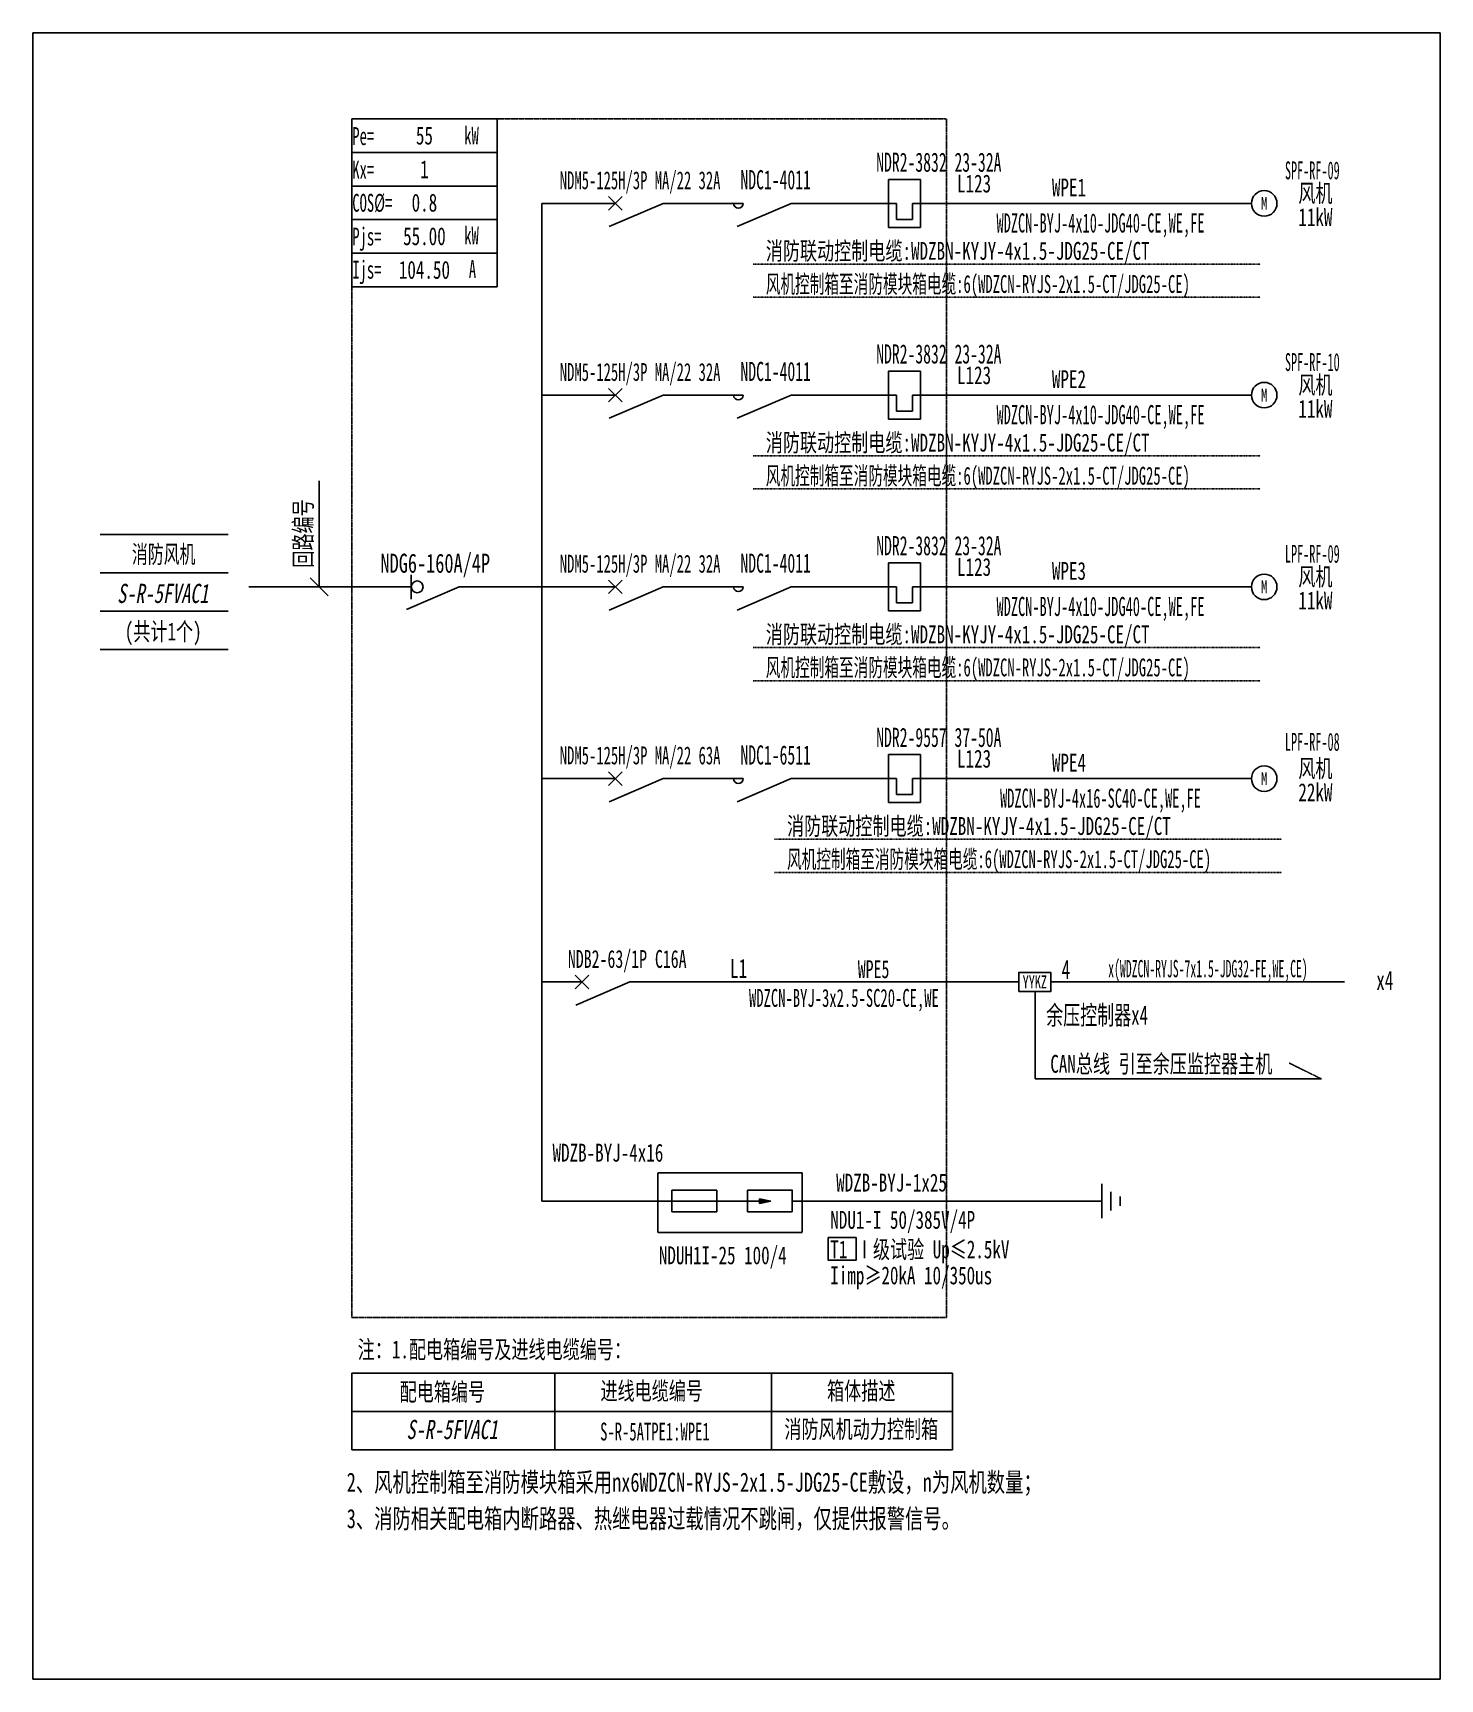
# Model space of a CAD drawing. Extents: x 345034 to 347316, y 325884 to 328554.
import ezdxf
from ezdxf.enums import TextEntityAlignment as Align

# ---------------------------------------------------------------- set-up
doc = ezdxf.new("R2010")
doc.units = 0
doc.header["$MEASUREMENT"] = 0
for name, pattern in [('DASH', [0.35, 0.25, -0.1]), ('DASHDOT', [1, 0.5, -0.25, 0, -0.25]), ('DASHED', [0.75, 0.5, -0.25]), ('DASHED2', [0.375, 0.25, -0.125])]:
    doc.linetypes.add(name, pattern=pattern)
for name, color, linetype in [('D_E_Eqpm(强电设备)', 100, 'Continuous'), ('D_E_Eqpm（强电设备）', 100, 'Continuous'), ('D_E_Text(强电文字)', 51, 'Continuous'), ('D_E_Text（强电文字）', 51, 'Continuous'), ('D_E_Wire(强电线缆)', 10, 'Continuous'), ('D_E_Wire（强电线缆）', 10, 'Continuous'), ('D_Em_Eqpm（消防设备）', 100, 'Continuous'), ('D_T_TableDim（表格尺寸）', 255, 'Continuous'), ('E_E_Text（强电文字）', 51, 'Continuous'), ('系统图', 220, 'Continuous')]:
    doc.layers.add(name, color=color, linetype=linetype)
doc.styles.add('$1$电气', font='', dxfattribs={"width": 0.7})
doc.styles.add('$1$电气箱', font='simhei.ttf', dxfattribs={"width": 0.8, "oblique": 10})
doc.styles.add('$3$电气', font='', dxfattribs={"width": 0.7})
doc.styles.add('电气', font='', dxfattribs={"width": 0.7})
doc.styles.add('电气箱', font='simhei.ttf', dxfattribs={"width": 0.8, "oblique": 10})
doc.styles.get('$1$电气').set_extended_font_data('SimSun')
doc.styles.get('$3$电气').set_extended_font_data('SimSun')
doc.styles.get('电气').set_extended_font_data('SimSun')

# ---------------------------------------------------------------- blocks, each defined once
blk = doc.blocks.new('A$C670F4C17')
at = {"layer": 'D_E_Wire（强电线缆）', "linetype": 'DASHDOT', "ltscale": 0.5}
blk.add_line((0, 0), (7936, 0), dxfattribs=at)
at = {"layer": 'D_E_Text（强电文字）', "style": '电气', "width": 0.7}
blk.add_text('消防联动控制电缆:WDZBN-KYJY-4x1.5-JDG25-CE/CT', height=280, dxfattribs=at).set_placement((198, 68))
blk = doc.blocks.new('A$C70CE04DF')
at = {"layer": 'D_E_Wire（强电线缆）', "linetype": 'DASHDOT', "ltscale": 0.5}
blk.add_line((0, 0), (7936, 0), dxfattribs=at)
at = {"layer": 'D_E_Text（强电文字）', "style": '电气', "width": 0.6}
blk.add_text('风机控制箱至消防模块箱电缆:6(WDZCN-RYJS-2x1.5-CT/JDG25-CE)', height=280, dxfattribs=at).set_placement((198, 68))
blk = doc.blocks.new('1')
at = {"layer": 'D_E_Eqpm(强电设备)'}
for p, q in [((-314387, 61832), (-314387, 61082)), ((-313887, 61832), (-314387, 61832)), ((-313887, 61082), (-313887, 61832)), ((-314262, 61457), (-314262, 61207)), ((-314012, 61207), (-314012, 61457)), ((-314387, 61082), (-313887, 61082)), ((-314262, 61207), (-314012, 61207))]:
    blk.add_line(p, q, dxfattribs=at)
blk = doc.blocks.new('电机')
at = {"layer": 'D_E_Eqpm（强电设备）'}
for start, end in [(90, 180), (180, 270), (0, 90), (270, 0)]:
    blk.add_arc((0, 0), 200, start, end, dxfattribs=at)
at = {"layer": 'D_E_Eqpm（强电设备）', "color": 51, "style": '电气', "width": 0.7}
blk.add_text('M', height=200, dxfattribs=at).set_placement((0, 0), align=Align.MIDDLE)

msp = doc.modelspace()

# ---------------------------------------------------------------- linework, layer by layer
at = {"linetype": 'DASHED'}
for p, q in [((345550.5, 326470.7, 0), (345550.5, 328414.5, 0)), ((345550.5, 328414.5, 0), (346515.2, 328414.5, 0)), ((346515.2, 328414.5, 0), (346515.2, 326470.7, 0)), ((346515.2, 326470.7, 0), (345550.5, 326470.7, 0))]:
    msp.add_line(p, q, dxfattribs=at)
at = {"linetype": 'DASHED2', "elevation": 0}
msp.add_lwpolyline([(346047, 326705.3), (346281.1, 326705.3), (346281.1, 326608.9), (346047, 326608.9)], close=True, dxfattribs=at)
at = {"layer": 'D_E_Eqpm(强电设备)', "color": 100}
for p, q in [((345967.1, 328266.5, 0), (345989.1, 328288.5, 0)), ((345989.1, 328266.5, 0), (345967.1, 328288.5, 0)), ((345989.1, 328288.5, 0), (345967.1, 328266.5, 0)), ((345967.1, 328288.5, 0), (345989.1, 328266.5, 0)), ((346055.8, 328277.5, 0), (345968.1, 328239.9, 0)), ((346263.1, 328277.5, 0), (346175.4, 328239.9, 0)), ((345967.1, 327955.6, 0), (345989.1, 327977.6, 0)), ((345989.1, 327955.6, 0), (345967.1, 327977.6, 0)), ((345989.1, 327977.6, 0), (345967.1, 327955.6, 0)), ((345967.1, 327977.6, 0), (345989.1, 327955.6, 0)), ((346055.8, 327966.6, 0), (345968.1, 327929, 0)), ((346263.1, 327966.6, 0), (346175.4, 327929, 0)), ((345967.1, 327644.7, 0), (345989.1, 327666.7, 0)), ((345989.1, 327644.7, 0), (345967.1, 327666.7, 0)), ((345989.1, 327666.7, 0), (345967.1, 327644.7, 0)), ((345967.1, 327666.7, 0), (345989.1, 327644.7, 0)), ((346055.8, 327655.7, 0), (345968.1, 327618, 0)), ((346263.1, 327655.7, 0), (346175.4, 327618, 0)), ((345967.1, 327333.7, 0), (345989.1, 327355.7, 0)), ((345989.1, 327333.7, 0), (345967.1, 327355.7, 0)), ((345989.1, 327355.7, 0), (345967.1, 327333.7, 0)), ((345967.1, 327355.7, 0), (345989.1, 327333.7, 0)), ((346055.8, 327344.7, 0), (345968.1, 327307.1, 0)), ((346263.1, 327344.7, 0), (346175.4, 327307.1, 0))]:
    msp.add_line(p, q, dxfattribs=at)
at = {"layer": 'D_E_Eqpm(强电设备)'}
for p, q in [((346069.8, 326677.3, 0), (346142.7, 326677.3, 0)), ((346069.8, 326677.3, 0), (346069.8, 326642, 0)), ((346142.5, 326642, 0), (346142.5, 326677.3, 0)), ((346192.2, 326677.3, 0), (346265.1, 326677.3, 0)), ((346192.2, 326677.3, 0), (346192.2, 326642, 0)), ((346264.9, 326642, 0), (346264.9, 326677.3, 0)), ((346192.2, 326659.6, 0), (346162.8, 326659.6, 0)), ((346192.2, 326659.6, 0), (346230, 326659.6, 0)), ((346230, 326659.6, 0), (346211.7, 326663.4, 0)), ((346211.7, 326655.9, 0), (346211.7, 326663.4, 0)), ((346230, 326659.6, 0), (346211.7, 326655.9, 0)), ((346069.8, 326642, 0), (346142.5, 326642, 0)), ((346192.2, 326642, 0), (346264.9, 326642, 0))]:
    msp.add_line(p, q, dxfattribs=at)
at = {"layer": 'D_E_Eqpm(强电设备)', "color": 100}
for centre in [(346177.6, 328277.5, 0), (346177.6, 327966.6, 0), (346177.6, 327655.7, 0), (346177.6, 327344.7, 0)]:
    msp.add_arc(centre, 7.77, 180, 0, dxfattribs=at)
at = {"layer": 'D_E_Eqpm(强电设备)'}
msp.add_solid([(346211.7, 326655.9, 0), (346230, 326659.6, 0), (346211.7, 326663.4, 0)], dxfattribs=at)
at = {"layer": 'D_E_Eqpm（强电设备）'}
for p, q in [((345647.1, 327675.3, 0), (345647.1, 327636, 0)), ((345913, 327004, 0), (345934.9, 327026, 0)), ((345934.9, 327004, 0), (345913, 327026, 0)), ((345913, 327004, 0), (345934.9, 327026, 0)), ((345934.9, 327004, 0), (345913, 327026, 0)), ((346001.7, 327015, 0), (345913.9, 326977.4, 0)), ((346001.7, 327015, 0), (345913.9, 326977.4, 0))]:
    msp.add_line(p, q, dxfattribs=at)
at = {"layer": 'D_E_Eqpm（强电设备）', "color": 100}
msp.add_line((345639.1, 327618.9, 0), (345724.9, 327655.7, 0), dxfattribs=at)
at = {"layer": 'D_E_Eqpm（强电设备）'}
msp.add_circle((345656.7, 327655.7, 0), 9.55, dxfattribs=at)
at = {"layer": 'D_E_Text（强电文字）'}
for p, q in [((345550.5, 328414.5, 0), (345786.3, 328414.5, 0)), ((345550.5, 328414.5, 0), (345550.5, 328142.4, 0)), ((345786.3, 328414.5, 0), (345786.3, 328142.4, 0)), ((345550.5, 328360.1, 0), (345786.3, 328360.1, 0)), ((345550.5, 328305.7, 0), (345786.3, 328305.7, 0)), ((345550.5, 328251.3, 0), (345786.3, 328251.3, 0)), ((345550.5, 328196.9, 0), (345786.3, 328196.9, 0)), ((345550.5, 328142.4, 0), (345786.3, 328142.4, 0)), ((345497.9, 327655.7, 0), (345497.9, 327827.6, 0)), ((345512.5, 327641, 0), (345483.2, 327670.3, 0))]:
    msp.add_line(p, q, dxfattribs=at)
at = {"layer": 'D_E_Text（强电文字）', "elevation": 0}
msp.add_lwpolyline([(346323.4, 326600.8), (346368.5, 326600.8), (346368.5, 326563.7), (346323.4, 326563.7)], close=True, dxfattribs=at)
at = {"layer": 'D_E_Wire(强电线缆)', "color": 10}
for p, q in [((345858.8, 328277.5, 0), (345978.1, 328277.5, 0)), ((346055.8, 328277.5, 0), (346185.4, 328277.5, 0)), ((346263.1, 328277.5, 0), (346434.1, 328277.5, 0)), ((346460, 328277.5, 0), (347009.6, 328277.5, 0)), ((345858.8, 327966.6, 0), (345978.1, 327966.6, 0)), ((346055.8, 327966.6, 0), (346185.4, 327966.6, 0)), ((346263.1, 327966.6, 0), (346434.1, 327966.6, 0)), ((346460, 327966.6, 0), (347009.6, 327966.6, 0)), ((345858.8, 327655.7, 0), (345978.1, 327655.7, 0)), ((346055.8, 327655.7, 0), (346185.4, 327655.7, 0)), ((346263.1, 327655.7, 0), (346434.1, 327655.7, 0)), ((346460, 327655.7, 0), (347009.6, 327655.7, 0)), ((345858.8, 327344.7, 0), (345978.1, 327344.7, 0)), ((346055.8, 327344.7, 0), (346185.4, 327344.7, 0)), ((346263.1, 327344.7, 0), (346434.1, 327344.7, 0)), ((346460, 327344.7, 0), (347009.6, 327344.7, 0))]:
    msp.add_line(p, q, dxfattribs=at)
at = {"layer": 'D_E_Wire（强电线缆）'}
for p, q in [((345858.8, 326659.6, 0), (345858.8, 328277.5, 0)), ((345383.9, 327655.7, 0), (345647.1, 327655.7, 0)), ((345724.9, 327655.7, 0), (345858.8, 327655.7, 0)), ((345858.8, 327015, 0), (345924, 327015, 0)), ((346001.7, 327015, 0), (346632.3, 327015, 0)), ((346684.1, 327015, 0), (347160.3, 327015, 0)), ((346766.7, 326632, 0), (346766.7, 326687.4, 0)), ((346781.8, 326644.6, 0), (346781.8, 326674.8, 0)), ((345858.8, 326659.6, 0), (346162.8, 326659.6, 0)), ((346264.9, 326659.6, 0), (346766.7, 326659.6, 0)), ((346796.9, 326652.1, 0), (346796.9, 326667.2, 0))]:
    msp.add_line(p, q, dxfattribs=at)
at = {"layer": 'D_E_Wire（强电线缆）', "linetype": 'DASH'}
for p, q in [((346659, 326999.4, 0), (346659, 326857.7, 0)), ((346659, 326857.7, 0), (347123, 326857.7, 0)), ((347123, 326857.7, 0), (347070.9, 326883.4, 0))]:
    msp.add_line(p, q, dxfattribs=at)
at = {"layer": 'D_Em_Eqpm（消防设备）', "elevation": 0}
msp.add_lwpolyline([(346632.3, 326999.4), (346684.1, 326999.4), (346684.1, 327030.5), (346632.3, 327030.5)], close=True, dxfattribs=at)
at = {"layer": 'D_T_TableDim（表格尺寸）', "color": 255}
for p, q in [((345142.6, 327740.5, 0), (345349.9, 327740.5, 0)), ((345142.6, 327678.3, 0), (345349.9, 327678.3, 0)), ((345142.6, 327616.2, 0), (345349.9, 327616.2, 0)), ((345142.6, 327616.2, 0), (345349.9, 327616.2, 0)), ((345142.6, 327616.2, 0), (345349.9, 327616.2, 0)), ((345142.6, 327616.2, 0), (345349.9, 327616.2, 0)), ((345142.6, 327616.2, 0), (345349.9, 327616.2, 0)), ((345142.6, 327554, 0), (345349.9, 327554, 0))]:
    msp.add_line(p, q, dxfattribs=at)
at = {"layer": 'D_T_TableDim（表格尺寸）', "ltscale": 3.5}
for p, q in [((345550.5, 326380.7, 0), (346524.6, 326380.7, 0)), ((345550.5, 326380.7, 0), (345550.5, 326256.3, 0)), ((345879.9, 326380.7, 0), (345879.9, 326256.3, 0)), ((346231.5, 326380.7, 0), (346231.5, 326256.3, 0)), ((346524.6, 326380.7, 0), (346524.6, 326256.3, 0)), ((345550.5, 326318.5, 0), (346524.6, 326318.5, 0)), ((345550.5, 326318.5, 0), (346524.6, 326318.5, 0)), ((345879.9, 326318.5, 0), (345879.9, 326256.3, 0)), ((346231.5, 326318.5, 0), (346231.5, 326256.3, 0)), ((345550.5, 326256.3, 0), (346524.6, 326256.3, 0))]:
    msp.add_line(p, q, dxfattribs=at)
at = {"layer": '系统图', "ltscale": 9973.992009}
msp.add_lwpolyline([(345033.5, 328554), (347315.5, 328554), (347315.5, 325884.5), (345033.5, 325884.5)], close=True, dxfattribs=at)

# ---------------------------------------------------------------- block references
at = {"layer": 'D_E_Eqpm(强电设备)', "color": 100, "xscale": 0.1036387168036005, "yscale": 0.1036387168036005, "zscale": 0.1036387168036005}
for p in [(379003.9, 321908.1, 0), (379003.9, 321597.2, 0), (379003.9, 321286.3, 0), (379003.9, 320975.4, 0)]:
    msp.add_blockref('1', p, dxfattribs=at)
at = {"layer": 'D_E_Eqpm（强电设备）', "xscale": 0.1036387168036005, "yscale": 0.1036387168036005, "zscale": 0.1036387168036005}
for p in [(347030.3, 328277.5, 0), (347030.3, 327966.6, 0), (347030.3, 327655.7, 0), (347030.3, 327344.7, 0)]:
    msp.add_blockref('电机', p, dxfattribs=at)
at = {"layer": 'D_E_Wire（强电线缆）', "xscale": 0.1036387168036005, "yscale": 0.1036387168036005, "zscale": 0.1036387168036005}
for name, p in [('A$C670F4C17', (346201.5, 328179, 0)), ('A$C70CE04DF', (346201.5, 328125.3, 0)), ('A$C670F4C17', (346201.5, 327868.1, 0)), ('A$C70CE04DF', (346201.5, 327814.4, 0)), ('A$C670F4C17', (346201.5, 327557.2, 0)), ('A$C70CE04DF', (346201.5, 327503.5, 0)), ('A$C670F4C17', (346235.9, 327246.3, 0)), ('A$C70CE04DF', (346235.9, 327192.6, 0))]:
    msp.add_blockref(name, p, dxfattribs=at)

# ---------------------------------------------------------------- texts
at = {"layer": 'D_E_Text(强电文字)', "color": 51, "style": '电气', "width": 0.6}
for s, height, p in [('NDR2-3832 23-32A', 31.092, (346401.1, 328328.8, 0)), ('NDC1-4011', 31.09, (346180.9, 328300.4, 0)), ('NDR2-3832 23-32A', 31.092, (346401.1, 328017.9, 0)), ('NDC1-4011', 31.09, (346180.9, 327989.5, 0)), ('NDR2-3832 23-32A', 31.092, (346401.1, 327707, 0)), ('NDC1-4011', 31.09, (346180.9, 327678.6, 0)), ('NDR2-9557 37-50A', 31.092, (346401.1, 327396.1, 0)), ('NDC1-6511', 31.09, (346180.9, 327367.6, 0))]:
    msp.add_text(s, height=height, dxfattribs=at).set_placement(p)
at = {"layer": 'D_E_Text(强电文字)', "color": 51, "style": '电气', "width": 0.55}
for s, p in [('WDZCN-BYJ-4x10-JDG40-CE,WE,FE', (346764.8, 328242.1, 0)), ('WDZCN-BYJ-4x10-JDG40-CE,WE,FE', (346764.8, 327931.2, 0)), ('WDZCN-BYJ-4x10-JDG40-CE,WE,FE', (346764.8, 327620.2, 0)), ('WDZCN-BYJ-4x16-SC40-CE,WE,FE', (346764.8, 327309.3, 0))]:
    msp.add_text(s, height=31.092, dxfattribs=at).set_placement(p, align=Align.MIDDLE)
at = {"layer": 'D_E_Text(强电文字)', "color": 51, "style": '$3$电气', "width": 0.7}
msp.add_text('NDG6-160A/4P', height=31.092, dxfattribs=at).set_placement((345686, 327678.5, 0), align=Align.CENTER)
at = {"layer": 'D_E_Text(强电文字)', "style": '电气', "width": 0.7}
for s, p in [('WDZB-BYJ-4x16', (345876.2, 326723.6, 0)), ('WDZB-BYJ-1x25', (346336.1, 326675.1, 0)), ('T1 Ⅰ级试验 Up≤2.5kV ', (346326.6, 326566.8, 0)), ('Iimp≥20kA 10/350us', (346326.6, 326524.6, 0))]:
    msp.add_text(s, height=29.019, dxfattribs=at).set_placement(p)
at = {"layer": 'D_E_Text(强电文字)', "color": 51, "true_color": 0xffff7f, "style": '电气', "width": 0.7}
msp.add_text('NDU1-I 50/385V/4P', height=29.019, dxfattribs=at).set_placement((346326.6, 326614.7, 0))
at = {"layer": 'D_E_Text（强电文字）', "linetype": 'Continuous', "style": '电气', "width": 0.6}
for s, height, p in [('Pe=', 29.02, (345551.4, 328372.2, 0)), ('kW', 29.02, (345732.9, 328373.2, 0)), ('Kx=', 29.02, (345551.4, 328317.6, 0)), ('COS%%C=', 29.02, (345551.4, 328264, 0)), ('Pjs=', 29.02, (345551.4, 328209.3, 0)), ('kW', 29.02, (345732.9, 328211.1, 0)), ('Ijs=', 29.02, (345551.4, 328155.5, 0)), ('A', 29, (345740.4, 328156.7, 0))]:
    msp.add_text(s, height=height, dxfattribs=at).set_placement(p)
at = {"layer": 'D_E_Text（强电文字）'}
for s, height, style, width, p in [('NDM5-125H/3P MA/22 32A', 29.019, '电气', 0.6, (346018.2, 328312.7, 0)), ('风机', 29.02, '电气', 0.7, (347113.3, 328294.6, 0)), ('11kW', 29.02, '电气', 0.7, (347113.3, 328256, 0)), ('NDM5-125H/3P MA/22 32A', 29.019, '电气', 0.6, (346018.2, 328001.8, 0)), ('风机', 29.02, '电气', 0.7, (347113.3, 327983.7, 0)), ('11kW', 29.02, '电气', 0.7, (347113.3, 327945.1, 0)), ('消防风机', 29.02, '$1$电气', 0.65, (345245.5, 327709.3, 0)), ('NDM5-125H/3P MA/22 32A', 29.019, '电气', 0.6, (346018.2, 327690.9, 0)), ('风机', 29.02, '电气', 0.7, (347113.3, 327672.8, 0)), ('11kW', 29.02, '电气', 0.7, (347113.3, 327634.2, 0)), ('NDM5-125H/3P MA/22 63A', 29.019, '电气', 0.6, (346018.2, 327380, 0)), ('风机', 29.02, '电气', 0.7, (347113.3, 327361.8, 0)), ('22kW', 29.02, '电气', 0.7, (347113.3, 327323.3, 0)), ('NDB2-63/1P C16A', 29.019, '电气', 0.65, (345997.3, 327049.9, 0)), ('WDZCN-BYJ-3x2.5-SC20-CE,WE', 29.019, '电气', 0.6, (346348.7, 326985.6, 0)), ('CAN总线 引至余压监控器主机', 29.019, '电气', 0.7, (346863.4, 326882.9, 0)), ('配电箱编号', 29.02, '电气', 0.7, (345697.5, 326350.9, 0)), ('进线电缆编号', 29.02, '电气', 0.7, (346037, 326352.4, 0)), ('箱体描述', 29.02, '电气', 0.7, (346376.8, 326352.4, 0)), ('S-R-5ATPE1:WPE1', 29.019, '电气', 0.6, (346042.2, 326285.9, 0)), ('消防风机动力控制箱', 29.02, '电气', 0.7, (346376.8, 326290.3, 0))]:
    msp.add_text(s, height=height, dxfattribs=dict(at, style=style, width=width)).set_placement(p, align=Align.MIDDLE)
at = {"layer": 'D_E_Text（强电文字）', "color": 51, "style": '电气', "width": 0.5}
for s, height, p in [('SPF-RF-09', 29.02, (347108.3, 328316.6, 0)), ('SPF-RF-10', 29.02, (347108.3, 328005.7, 0)), ('LPF-RF-09', 29.02, (347108.3, 327694.8, 0)), ('LPF-RF-08', 29.02, (347108.3, 327389.9, 0)), ('x(WDZCN-RYJS-7x1.5-JDG32-FE,WE,CE)', 27.982, (346939.1, 327022.6, 0))]:
    msp.add_text(s, height=height, dxfattribs=at).set_placement(p, align=Align.CENTER)
at = {"layer": 'D_E_Text（强电文字）', "style": '电气', "width": 0.7}
for s, height, p in [('L123', 29.02, (346532.1, 328295.3, 0)), ('L123', 29.02, (346532.1, 327984.4, 0)), ('L123', 29.02, (346532.1, 327673.5, 0)), ('L123', 29.02, (346532.1, 327362.6, 0)), ('WPE4', 29.02, (346686, 327356.2, 0)), ('注：1.配电箱编号及进线电缆编号：', 29.019, (345560.2, 326404.5, 0)), (' 2、风机控制箱至消防模块箱采用nx6WDZCN-RYJS-2x1.5-JDG25-CE敷设，n为风机数量；', 31.092, (345527.6, 326188.2, 0)), (' 3、消防相关配电箱内断路器、热继电器过载情况不跳闸，仅提供报警信号。', 31.092, (345527.6, 326129.2, 0))]:
    msp.add_text(s, height=height, dxfattribs=at).set_placement(p)
at = {"layer": 'D_E_Text（强电文字）', "color": 51, "style": '电气', "width": 0.7}
for s, p in [('WPE1', (346686, 328288.9, 0)), ('WPE2', (346686, 327978, 0)), ('WPE3', (346686, 327667.1, 0))]:
    msp.add_text(s, height=29.02, dxfattribs=at).set_placement(p)
at = {"layer": 'D_E_Text（强电文字）', "style": '$3$电气', "width": 0.7}
msp.add_text('回路编号', height=29.02, rotation=90, dxfattribs=at).set_placement((345486.1, 327686.9, 0))
at = {"layer": 'D_E_Text（强电文字）', "oblique": 10, "width": 0.7}
for style, p in [('$1$电气箱', (345244.2, 327645.1, 0)), ('电气箱', (345713.3, 326289.2, 0))]:
    msp.add_text('S-R-5FVAC1', height=31.09, dxfattribs=dict(at, style=style)).set_placement(p, align=Align.MIDDLE)
at = {"layer": 'D_E_Text（强电文字）', "style": '$1$电气', "width": 0.7}
msp.add_text('(共计1个)', height=29.02, dxfattribs=at).set_placement((345244.8, 327568.8, 0), align=Align.CENTER)
at = {"layer": 'D_E_Text（强电文字）', "color": 51, "true_color": 0xffff7f, "style": '电气', "width": 0.7}
msp.add_text('NDUH1I-25 100/4', height=29.019, dxfattribs=at).set_placement((346048.6, 326557.2, 0))
at = {"layer": 'D_E_Text（强电文字）', "width": 235.756, "attachment_point": 5, "style": '电气'}
for s, insert, char_height in [('55', (345668.4, 328387.3, 0), 29.02), ('1', (345668.4, 328332.9, 0), 29), ('0.8', (345668.4, 328278.5, 0), 29.02), ('{\\C200;55.00}', (345668.4, 328224.1, 0), 29.019), ('{\\C200;104.50}', (345668.4, 328169.6, 0), 29.019)]:
    msp.add_mtext(s, dxfattribs=dict(at, insert=insert, char_height=char_height))
at = {"layer": 'D_Em_Eqpm（消防设备）', "color": 51, "style": '电气', "width": 0.7}
msp.add_text('YYKZ', height=20.73, dxfattribs=at).set_placement((346658.3, 327004.8, 0), align=Align.CENTER)
at = {"layer": 'E_E_Text（强电文字）', "linetype": 'Continuous', "style": '电气', "width": 0.65}
for s, height, p in [('L1', 31.09, (346164.1, 327021.2, 0)), ('4', 31.1, (346701.8, 327019.6, 0)), ('x4', 31.09, (347212.1, 327002, 0)), ('余压控制器x4', 31.09, (346676.7, 326945.7, 0))]:
    msp.add_text(s, height=height, dxfattribs=at).set_placement(p)
msp.add_text('WPE5', height=29.02, dxfattribs=at).set_placement((346396.8, 327021.2, 0), align=Align.CENTER)

doc.saveas('drawing.dxf')
